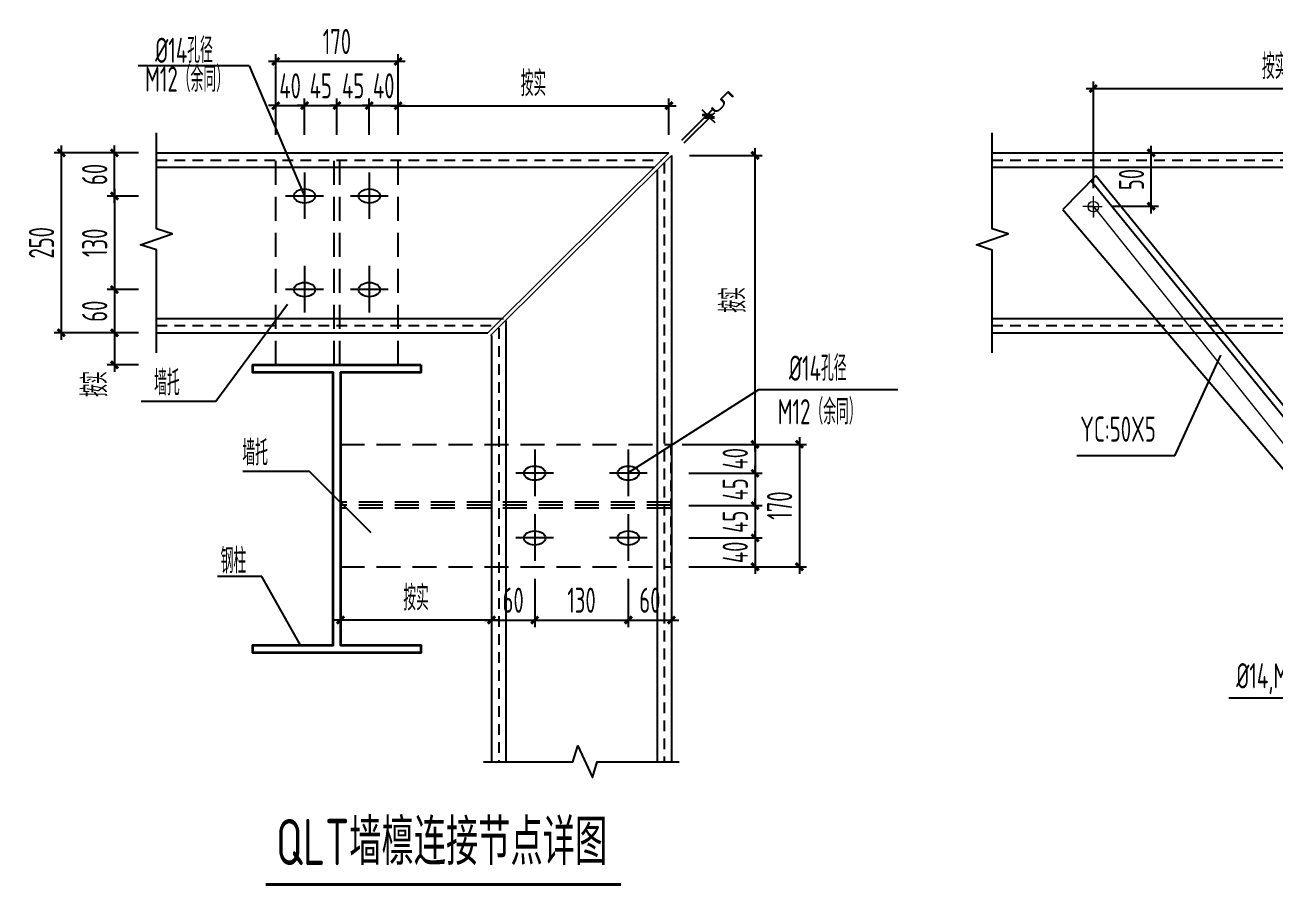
# Model space of a CAD drawing. Extents: x 447413 to 2975780, y -1432727 to 1301644.
# Drawn here: x 2367300 to 2393328, y -759806 to -741865 of the extents above; entities that cross this region are included whole.
import ezdxf
from ezdxf.enums import TextEntityAlignment as Align

# ---------------------------------------------------------------- set-up
doc = ezdxf.new("R2010")
doc.units = 0
doc.header["$LTSCALE"] = 1000
doc.header["$MEASUREMENT"] = 0
for name, pattern in [('HIDDEN', [7, 5, -2]), ('HIDDENX2', [0.75, 0.5, -0.25]), ('x', [5, 3, -2]), ('x1', [2.5, 1.5, -1])]:
    doc.linetypes.add(name, pattern=pattern)
for name, color, linetype in [('AXIS_DIM', 3, 'Continuous'), ('COLU_DE_NUM', 7, 'Continuous'), ('DIM', 3, 'Continuous'), ('PUB_TEXT', 7, 'Continuous'), ('THIN', 7, 'Continuous'), ('X', 2, 'x'), ('墙梁', 2, 'Continuous'), ('虚线', 1, 'HIDDEN'), ('螺栓', 15, 'Continuous')]:
    doc.layers.add(name, color=color, linetype=linetype)
for name, color, linetype, lineweight in [('柱', 51, 'Continuous', 18), ('细实线', 1, 'Continuous', 5), ('钢柱', 51, 'Continuous', 35)]:
    doc.layers.add(name, color=color, linetype=linetype, lineweight=lineweight)
doc.styles.add('TSSD_Dimension', font='sysz.shx', dxfattribs={"width": 0.7, "bigfont": 'syfs.shx'})
doc.styles.add('TSSD_Label', font='Tssdeng.shx', dxfattribs={"width": 0.7, "bigfont": 'hztxt.shx'})
doc.dimstyles.new('TSSD_10_150', dxfattribs={"dimtxt": 525, "dimasz": 150, "dimexe": 150, "dimexo": 375, "dimgap": 150, "dimtad": 1, "dimdec": 0, "dimlfac": 0.066667, "dimzin": 0, "dimdsep": 46, "dimtxsty": 'TSSD_Dimension', "dimblk": 'ARCHTICK', "dimblk1": 'ARCHTICK', "dimblk2": 'ARCHTICK', "dimcen": 0, "dimdle": 150, "dimclrt": 7, "dimadec": 0, "dimazin": 0, "dimtfac": 1, "dimtdec": 0, "dimtix": 1, "dimtmove": 2, "dimatfit": 3, "dimfxl": 0, "dimtolj": 1, "dimtzin": 0, "dimarcsym": 0})

# ---------------------------------------------------------------- blocks, each defined once
blk = doc.blocks.new('pppp')
at = {"layer": '螺栓', "lineweight": -3}
for p, q in [((0, -329), (0, 319)), ((263, 0), (-263, 0))]:
    blk.add_line(p, q, dxfattribs=at)
at = {"layer": '螺栓', "extrusion": (0, 0, -1)}
blk.add_ellipse((0, 0), major_axis=(-148, 0), ratio=0.666667, start_param=3.141593, end_param=9.424778, dxfattribs=at)
blk = doc.blocks.new('_ArchTick')
at = {"color": 0, "linetype": 'ByBlock', "const_width": 0.4}
blk.add_lwpolyline([(-0.5, -0.5), (0.5, 0.5)], dxfattribs=at)
blk = doc.blocks.new('*D72')
at = {"layer": 'Defpoints', "color": 0, "transparency": 16777216}
for p in [(2373125, -743546), (2372525, -744529), (2373125, -744529)]:
    blk.add_point(p, dxfattribs=at)
at = {"layer": 'DIM', "color": 0, "lineweight": -2, "transparency": 16777216}
for p, q in [((2372525, -743546), (2372375, -743546)), ((2372525, -744154), (2372525, -743396)), ((2372525, -743546), (2373125, -743546)), ((2373125, -744154), (2373125, -743396)), ((2373125, -743546), (2373275, -743546))]:
    blk.add_line(p, q, dxfattribs=at)
at = {"layer": 'DIM', "color": 0, "lineweight": -2, "transparency": 16777216, "xscale": 150, "yscale": 150, "zscale": 150}
blk.add_blockref('_ArchTick', (2372525, -743546), dxfattribs=at)
at = {"layer": 'DIM', "color": 0, "lineweight": -2, "transparency": 16777216, "xscale": 150, "yscale": 150, "zscale": 150, "rotation": 180}
blk.add_blockref('_ArchTick', (2373125, -743546), dxfattribs=at)
at = {"layer": 'DIM', "color": 7, "transparency": 16777216, "insert": (2372825, -743134), "char_height": 525, "attachment_point": 5, "style": 'TSSD_Dimension'}
blk.add_mtext('\\A1;40', dxfattribs=at)
blk = doc.blocks.new('*D73')
at = {"layer": 'Defpoints', "color": 0, "transparency": 16777216}
for p in [(2373800, -743546), (2373125, -744529), (2373800, -744529)]:
    blk.add_point(p, dxfattribs=at)
at = {"layer": 'DIM', "color": 0, "lineweight": -2, "transparency": 16777216}
for p, q in [((2373125, -743546), (2372975, -743546)), ((2373125, -744154), (2373125, -743396)), ((2373125, -743546), (2373800, -743546)), ((2373800, -744154), (2373800, -743396)), ((2373800, -743546), (2373950, -743546))]:
    blk.add_line(p, q, dxfattribs=at)
at = {"layer": 'DIM', "color": 0, "lineweight": -2, "transparency": 16777216, "xscale": 150, "yscale": 150, "zscale": 150}
blk.add_blockref('_ArchTick', (2373125, -743546), dxfattribs=at)
at = {"layer": 'DIM', "color": 0, "lineweight": -2, "transparency": 16777216, "xscale": 150, "yscale": 150, "zscale": 150, "rotation": 180}
blk.add_blockref('_ArchTick', (2373800, -743546), dxfattribs=at)
at = {"layer": 'DIM', "color": 7, "transparency": 16777216, "insert": (2373463, -743134), "char_height": 525, "attachment_point": 5, "style": 'TSSD_Dimension'}
blk.add_mtext('\\A1;45', dxfattribs=at)
blk = doc.blocks.new('*D74')
at = {"layer": 'Defpoints', "color": 0, "transparency": 16777216}
for p in [(2374475, -743546), (2373800, -744529), (2374475, -744529)]:
    blk.add_point(p, dxfattribs=at)
at = {"layer": 'DIM', "color": 0, "lineweight": -2, "transparency": 16777216}
for p, q in [((2373800, -743546), (2373650, -743546)), ((2373800, -744154), (2373800, -743396)), ((2373800, -743546), (2374475, -743546)), ((2374475, -744154), (2374475, -743396)), ((2374475, -743546), (2374625, -743546))]:
    blk.add_line(p, q, dxfattribs=at)
at = {"layer": 'DIM', "color": 0, "lineweight": -2, "transparency": 16777216, "xscale": 150, "yscale": 150, "zscale": 150}
blk.add_blockref('_ArchTick', (2373800, -743546), dxfattribs=at)
at = {"layer": 'DIM', "color": 0, "lineweight": -2, "transparency": 16777216, "xscale": 150, "yscale": 150, "zscale": 150, "rotation": 180}
blk.add_blockref('_ArchTick', (2374475, -743546), dxfattribs=at)
at = {"layer": 'DIM', "color": 7, "transparency": 16777216, "insert": (2374138, -743134), "char_height": 525, "attachment_point": 5, "style": 'TSSD_Dimension'}
blk.add_mtext('\\A1;45', dxfattribs=at)
blk = doc.blocks.new('*D75')
at = {"layer": 'Defpoints', "color": 0, "transparency": 16777216}
for p in [(2375075, -743546), (2374475, -744529), (2375075, -744529)]:
    blk.add_point(p, dxfattribs=at)
at = {"layer": 'DIM', "color": 0, "lineweight": -2, "transparency": 16777216}
for p, q in [((2374475, -743546), (2374325, -743546)), ((2374475, -744154), (2374475, -743396)), ((2374475, -743546), (2375075, -743546)), ((2375075, -744154), (2375075, -743396)), ((2375075, -743546), (2375225, -743546))]:
    blk.add_line(p, q, dxfattribs=at)
at = {"layer": 'DIM', "color": 0, "lineweight": -2, "transparency": 16777216, "xscale": 150, "yscale": 150, "zscale": 150}
blk.add_blockref('_ArchTick', (2374475, -743546), dxfattribs=at)
at = {"layer": 'DIM', "color": 0, "lineweight": -2, "transparency": 16777216, "xscale": 150, "yscale": 150, "zscale": 150, "rotation": 180}
blk.add_blockref('_ArchTick', (2375075, -743546), dxfattribs=at)
at = {"layer": 'DIM', "color": 7, "transparency": 16777216, "insert": (2374775, -743134), "char_height": 525, "attachment_point": 5, "style": 'TSSD_Dimension'}
blk.add_mtext('\\A1;40', dxfattribs=at)
blk = doc.blocks.new('*D76')
at = {"layer": 'Defpoints', "color": 0, "transparency": 16777216}
for p in [(2375075, -742622), (2372525, -744529), (2375075, -744529)]:
    blk.add_point(p, dxfattribs=at)
at = {"layer": 'DIM', "color": 0, "lineweight": -2, "transparency": 16777216}
for p, q in [((2372525, -744154), (2372525, -742472)), ((2375075, -744154), (2375075, -742472)), ((2372375, -742622), (2375225, -742622))]:
    blk.add_line(p, q, dxfattribs=at)
at = {"layer": 'DIM', "color": 0, "lineweight": -2, "transparency": 16777216, "xscale": 150, "yscale": 150, "zscale": 150, "rotation": 180}
blk.add_blockref('_ArchTick', (2372525, -742622), dxfattribs=at)
at = {"layer": 'DIM', "color": 0, "lineweight": -2, "transparency": 16777216, "xscale": 150, "yscale": 150, "zscale": 150}
blk.add_blockref('_ArchTick', (2375075, -742622), dxfattribs=at)
at = {"layer": 'DIM', "color": 7, "transparency": 16777216, "insert": (2373800, -742210), "char_height": 525, "attachment_point": 5, "style": 'TSSD_Dimension'}
blk.add_mtext('\\A1;170', dxfattribs=at)
blk = doc.blocks.new('*D86')
at = {"layer": 'Defpoints', "color": 0, "transparency": 16777216}
for p in [(2369164, -744529), (2370040, -744529), (2370040, -745429)]:
    blk.add_point(p, dxfattribs=at)
at = {"layer": 'DIM', "color": 0, "lineweight": -2, "transparency": 16777216}
for p, q in [((2369164, -745579), (2369164, -744379)), ((2369665, -744529), (2369014, -744529)), ((2369665, -745429), (2369014, -745429))]:
    blk.add_line(p, q, dxfattribs=at)
at = {"layer": 'DIM', "color": 0, "lineweight": -2, "transparency": 16777216, "xscale": 150, "yscale": 150, "zscale": 150}
for p, rotation in [((2369164, -744529), 90), ((2369164, -745429), 270)]:
    blk.add_blockref('_ArchTick', p, dxfattribs=dict(at, rotation=rotation))
at = {"layer": 'DIM', "color": 7, "transparency": 16777216, "insert": (2368752, -744979), "char_height": 525, "attachment_point": 5, "rotation": 90, "style": 'TSSD_Dimension'}
blk.add_mtext('\\A1;60', dxfattribs=at)
blk = doc.blocks.new('*D87')
at = {"layer": 'Defpoints', "color": 0, "transparency": 16777216}
for p in [(2370040, -745429), (2369164, -747379), (2370040, -747379)]:
    blk.add_point(p, dxfattribs=at)
at = {"layer": 'DIM', "color": 0, "lineweight": -2, "transparency": 16777216}
for p, q in [((2369665, -745429), (2369014, -745429)), ((2369164, -745279), (2369164, -747529)), ((2369665, -747379), (2369014, -747379))]:
    blk.add_line(p, q, dxfattribs=at)
at = {"layer": 'DIM', "color": 0, "lineweight": -2, "transparency": 16777216, "xscale": 150, "yscale": 150, "zscale": 150}
for p, rotation in [((2369164, -745429), 90), ((2369164, -747379), 270)]:
    blk.add_blockref('_ArchTick', p, dxfattribs=dict(at, rotation=rotation))
at = {"layer": 'DIM', "color": 7, "transparency": 16777216, "insert": (2368752, -746404), "char_height": 525, "attachment_point": 5, "rotation": 90, "style": 'TSSD_Dimension'}
blk.add_mtext('\\A1;130', dxfattribs=at)
blk = doc.blocks.new('*D88')
at = {"layer": 'Defpoints', "color": 0, "transparency": 16777216}
for p in [(2370040, -747379), (2369164, -748279), (2370040, -748279)]:
    blk.add_point(p, dxfattribs=at)
at = {"layer": 'DIM', "color": 0, "lineweight": -2, "transparency": 16777216}
for p, q in [((2369164, -747229), (2369164, -748429)), ((2369665, -747379), (2369014, -747379)), ((2369665, -748279), (2369014, -748279))]:
    blk.add_line(p, q, dxfattribs=at)
at = {"layer": 'DIM', "color": 0, "lineweight": -2, "transparency": 16777216, "xscale": 150, "yscale": 150, "zscale": 150}
for p, rotation in [((2369164, -747379), 90), ((2369164, -748279), 270)]:
    blk.add_blockref('_ArchTick', p, dxfattribs=dict(at, rotation=rotation))
at = {"layer": 'DIM', "color": 7, "transparency": 16777216, "insert": (2368752, -747829), "char_height": 525, "attachment_point": 5, "rotation": 90, "style": 'TSSD_Dimension'}
blk.add_mtext('\\A1;60', dxfattribs=at)
blk = doc.blocks.new('*D89')
at = {"layer": 'Defpoints', "color": 0, "transparency": 16777216}
for p in [(2370040, -748279), (2369164, -748945), (2370040, -748945)]:
    blk.add_point(p, dxfattribs=at)
at = {"layer": 'DIM', "color": 0, "lineweight": -2, "transparency": 16777216}
for p, q in [((2369665, -748279), (2369014, -748279)), ((2369164, -748129), (2369164, -749095)), ((2369665, -748945), (2369014, -748945))]:
    blk.add_line(p, q, dxfattribs=at)
at = {"layer": 'DIM', "color": 0, "lineweight": -2, "transparency": 16777216, "xscale": 150, "yscale": 150, "zscale": 150}
for p, rotation in [((2369164, -748279), 90), ((2369164, -748945), 270)]:
    blk.add_blockref('_ArchTick', p, dxfattribs=dict(at, rotation=rotation))
at = {"layer": 'DIM', "color": 7, "transparency": 16777216, "insert": (2368752, -749347), "char_height": 525, "attachment_point": 5, "rotation": 90, "style": 'TSSD_Dimension'}
blk.add_mtext('\\A1;按实', dxfattribs=at)
blk = doc.blocks.new('*D90')
at = {"layer": 'Defpoints', "color": 0, "transparency": 16777216}
for p in [(2370040, -744529), (2368057, -748279), (2370040, -748279)]:
    blk.add_point(p, dxfattribs=at)
at = {"layer": 'DIM', "color": 0, "lineweight": -2, "transparency": 16777216}
for p, q in [((2368057, -744379), (2368057, -748429)), ((2369665, -744529), (2367907, -744529)), ((2369665, -748279), (2367907, -748279))]:
    blk.add_line(p, q, dxfattribs=at)
at = {"layer": 'DIM', "color": 0, "lineweight": -2, "transparency": 16777216, "xscale": 150, "yscale": 150, "zscale": 150}
for p, rotation in [((2368057, -744529), 90), ((2368057, -748279), 270)]:
    blk.add_blockref('_ArchTick', p, dxfattribs=dict(at, rotation=rotation))
at = {"layer": 'DIM', "color": 7, "transparency": 16777216, "insert": (2367644, -746404), "char_height": 525, "attachment_point": 5, "rotation": 90, "style": 'TSSD_Dimension'}
blk.add_mtext('\\A1;250', dxfattribs=at)
blk = doc.blocks.new('*D91')
at = {"layer": 'Defpoints', "color": 0, "transparency": 16777216}
for p in [(2380757, -750604), (2380757, -751204), (2382514, -751204)]:
    blk.add_point(p, dxfattribs=at)
at = {"layer": 'DIM', "color": 0, "lineweight": -2, "transparency": 16777216}
for p, q in [((2381132, -750604), (2382664, -750604)), ((2382514, -750604), (2382514, -750454)), ((2382514, -750604), (2382514, -751204)), ((2381132, -751204), (2382664, -751204)), ((2382514, -751204), (2382514, -751354))]:
    blk.add_line(p, q, dxfattribs=at)
at = {"layer": 'DIM', "color": 0, "lineweight": -2, "transparency": 16777216, "xscale": 150, "yscale": 150, "zscale": 150}
for p, rotation in [((2382514, -750604), 270), ((2382514, -751204), 90)]:
    blk.add_blockref('_ArchTick', p, dxfattribs=dict(at, rotation=rotation))
at = {"layer": 'DIM', "color": 7, "transparency": 16777216, "insert": (2382101, -750904), "char_height": 525, "attachment_point": 5, "rotation": 90, "style": 'TSSD_Dimension'}
blk.add_mtext('\\A1;40', dxfattribs=at)
blk = doc.blocks.new('*D92')
at = {"layer": 'Defpoints', "color": 0, "transparency": 16777216}
for p in [(2380757, -751204), (2380757, -751879), (2382514, -751879)]:
    blk.add_point(p, dxfattribs=at)
at = {"layer": 'DIM', "color": 0, "lineweight": -2, "transparency": 16777216}
for p, q in [((2382514, -751204), (2382514, -751054)), ((2381132, -751204), (2382664, -751204)), ((2382514, -751204), (2382514, -751879)), ((2381132, -751879), (2382664, -751879)), ((2382514, -751879), (2382514, -752029))]:
    blk.add_line(p, q, dxfattribs=at)
at = {"layer": 'DIM', "color": 0, "lineweight": -2, "transparency": 16777216, "xscale": 150, "yscale": 150, "zscale": 150}
for p, rotation in [((2382514, -751204), 270), ((2382514, -751879), 90)]:
    blk.add_blockref('_ArchTick', p, dxfattribs=dict(at, rotation=rotation))
at = {"layer": 'DIM', "color": 7, "transparency": 16777216, "insert": (2382101, -751542), "char_height": 525, "attachment_point": 5, "rotation": 90, "style": 'TSSD_Dimension'}
blk.add_mtext('\\A1;45', dxfattribs=at)
blk = doc.blocks.new('*D93')
at = {"layer": 'Defpoints', "color": 0, "transparency": 16777216}
for p in [(2380757, -751879), (2380757, -752554), (2382514, -752554)]:
    blk.add_point(p, dxfattribs=at)
at = {"layer": 'DIM', "color": 0, "lineweight": -2, "transparency": 16777216}
for p, q in [((2381132, -751879), (2382664, -751879)), ((2382514, -751879), (2382514, -751729)), ((2382514, -751879), (2382514, -752554)), ((2381132, -752554), (2382664, -752554)), ((2382514, -752554), (2382514, -752704))]:
    blk.add_line(p, q, dxfattribs=at)
at = {"layer": 'DIM', "color": 0, "lineweight": -2, "transparency": 16777216, "xscale": 150, "yscale": 150, "zscale": 150}
for p, rotation in [((2382514, -751879), 270), ((2382514, -752554), 90)]:
    blk.add_blockref('_ArchTick', p, dxfattribs=dict(at, rotation=rotation))
at = {"layer": 'DIM', "color": 7, "transparency": 16777216, "insert": (2382101, -752217), "char_height": 525, "attachment_point": 5, "rotation": 90, "style": 'TSSD_Dimension'}
blk.add_mtext('\\A1;45', dxfattribs=at)
blk = doc.blocks.new('*D94')
at = {"layer": 'Defpoints', "color": 0, "transparency": 16777216}
for p in [(2380757, -752554), (2380757, -753154), (2382514, -753154)]:
    blk.add_point(p, dxfattribs=at)
at = {"layer": 'DIM', "color": 0, "lineweight": -2, "transparency": 16777216}
for p, q in [((2382514, -752554), (2382514, -752404)), ((2381132, -752554), (2382664, -752554)), ((2382514, -752554), (2382514, -753154)), ((2381132, -753154), (2382664, -753154)), ((2382514, -753154), (2382514, -753304))]:
    blk.add_line(p, q, dxfattribs=at)
at = {"layer": 'DIM', "color": 0, "lineweight": -2, "transparency": 16777216, "xscale": 150, "yscale": 150, "zscale": 150}
for p, rotation in [((2382514, -752554), 270), ((2382514, -753154), 90)]:
    blk.add_blockref('_ArchTick', p, dxfattribs=dict(at, rotation=rotation))
at = {"layer": 'DIM', "color": 7, "transparency": 16777216, "insert": (2382101, -752854), "char_height": 525, "attachment_point": 5, "rotation": 90, "style": 'TSSD_Dimension'}
blk.add_mtext('\\A1;40', dxfattribs=at)
blk = doc.blocks.new('*D95')
at = {"layer": 'Defpoints', "color": 0, "transparency": 16777216}
for p in [(2380757, -750604), (2380757, -753154), (2383438, -753154)]:
    blk.add_point(p, dxfattribs=at)
at = {"layer": 'DIM', "color": 0, "lineweight": -2, "transparency": 16777216}
for p, q in [((2381132, -750604), (2383588, -750604)), ((2383438, -750454), (2383438, -753304)), ((2381132, -753154), (2383588, -753154))]:
    blk.add_line(p, q, dxfattribs=at)
at = {"layer": 'DIM', "color": 0, "lineweight": -2, "transparency": 16777216, "xscale": 150, "yscale": 150, "zscale": 150}
for p, rotation in [((2383438, -750604), 90), ((2383438, -753154), 270)]:
    blk.add_blockref('_ArchTick', p, dxfattribs=dict(at, rotation=rotation))
at = {"layer": 'DIM', "color": 7, "transparency": 16777216, "insert": (2383025, -751879), "char_height": 525, "attachment_point": 5, "rotation": 90, "style": 'TSSD_Dimension'}
blk.add_mtext('\\A1;170', dxfattribs=at)
blk = doc.blocks.new('*D96')
at = {"layer": 'Defpoints', "color": 0, "transparency": 16777216}
for p in [(2380772, -744583), (2382514, -744583), (2380622, -750604)]:
    blk.add_point(p, dxfattribs=at)
at = {"layer": 'DIM', "color": 0, "lineweight": -2, "transparency": 16777216}
for p, q in [((2381147, -744583), (2382664, -744583)), ((2382514, -750754), (2382514, -744433)), ((2380997, -750604), (2382664, -750604))]:
    blk.add_line(p, q, dxfattribs=at)
at = {"layer": 'DIM', "color": 0, "lineweight": -2, "transparency": 16777216, "xscale": 150, "yscale": 150, "zscale": 150}
for p, rotation in [((2382514, -744583), 90), ((2382514, -750604), 270)]:
    blk.add_blockref('_ArchTick', p, dxfattribs=dict(at, rotation=rotation))
at = {"layer": 'DIM', "color": 7, "transparency": 16777216, "insert": (2382054, -747594), "char_height": 525, "attachment_point": 5, "rotation": 90, "style": 'TSSD_Dimension'}
blk.add_mtext('\\A1;按实', dxfattribs=at)
blk = doc.blocks.new('*D97')
at = {"layer": 'Defpoints', "color": 0, "transparency": 16777216}
for p in [(2380719, -743547), (2375075, -744529), (2380719, -744530)]:
    blk.add_point(p, dxfattribs=at)
at = {"layer": 'DIM', "color": 0, "lineweight": -2, "transparency": 16777216}
for p, q in [((2374925, -743547), (2380869, -743547)), ((2375075, -744154), (2375075, -743397)), ((2380719, -744155), (2380719, -743397))]:
    blk.add_line(p, q, dxfattribs=at)
at = {"layer": 'DIM', "color": 0, "lineweight": -2, "transparency": 16777216, "xscale": 150, "yscale": 150, "zscale": 150, "rotation": 180}
blk.add_blockref('_ArchTick', (2375075, -743547), dxfattribs=at)
at = {"layer": 'DIM', "color": 0, "lineweight": -2, "transparency": 16777216, "xscale": 150, "yscale": 150, "zscale": 150}
blk.add_blockref('_ArchTick', (2380719, -743547), dxfattribs=at)
at = {"layer": 'DIM', "color": 7, "transparency": 16777216, "insert": (2377897, -743087), "char_height": 525, "attachment_point": 5, "style": 'TSSD_Dimension'}
blk.add_mtext('\\A1;按实', dxfattribs=at)
blk = doc.blocks.new('*D98')
at = {"layer": 'Defpoints', "color": 0, "transparency": 16777216}
for p in [(2381567, -743794), (2380719, -744530), (2380772, -744583)]:
    blk.add_point(p, dxfattribs=at)
at = {"layer": 'DIM', "color": 0, "lineweight": -2, "transparency": 16777216}
for p, q in [((2381514, -743740), (2381408, -743634)), ((2380985, -744266), (2381620, -743635)), ((2381038, -744319), (2381673, -743688)), ((2381514, -743740), (2381567, -743794)), ((2381567, -743794), (2381673, -743900))]:
    blk.add_line(p, q, dxfattribs=at)
at = {"layer": 'DIM', "color": 0, "lineweight": -2, "transparency": 16777216, "xscale": 150, "yscale": 150, "zscale": 150}
for p, rotation in [((2381514, -743740), 314.8083830856521), ((2381567, -743794), 134.8083830856521)]:
    blk.add_blockref('_ArchTick', p, dxfattribs=dict(at, rotation=rotation))
at = {"layer": 'DIM', "color": 7, "transparency": 16777216, "insert": (2381833, -743476), "char_height": 525, "attachment_point": 5, "rotation": 314.8084, "style": 'TSSD_Dimension'}
blk.add_mtext('\\A1;5', dxfattribs=at)
blk = doc.blocks.new('*D99')
at = {"layer": 'Defpoints', "color": 0, "transparency": 16777216}
for p in [(2377022, -753154), (2377922, -753033), (2377922, -754264)]:
    blk.add_point(p, dxfattribs=at)
at = {"layer": 'DIM', "color": 0, "lineweight": -2, "transparency": 16777216}
for p, q in [((2377922, -753408), (2377922, -754414)), ((2377022, -753529), (2377022, -754414)), ((2376872, -754264), (2378072, -754264))]:
    blk.add_line(p, q, dxfattribs=at)
at = {"layer": 'DIM', "color": 0, "lineweight": -2, "transparency": 16777216, "xscale": 150, "yscale": 150, "zscale": 150, "rotation": 180}
blk.add_blockref('_ArchTick', (2377022, -754264), dxfattribs=at)
at = {"layer": 'DIM', "color": 0, "lineweight": -2, "transparency": 16777216, "xscale": 150, "yscale": 150, "zscale": 150}
blk.add_blockref('_ArchTick', (2377922, -754264), dxfattribs=at)
at = {"layer": 'DIM', "color": 7, "transparency": 16777216, "insert": (2377472, -753851), "char_height": 525, "attachment_point": 5, "style": 'TSSD_Dimension'}
blk.add_mtext('\\A1;60', dxfattribs=at)
blk = doc.blocks.new('*D100')
at = {"layer": 'Defpoints', "color": 0, "transparency": 16777216}
for p in [(2377922, -753033), (2379872, -753033), (2379872, -754264)]:
    blk.add_point(p, dxfattribs=at)
at = {"layer": 'DIM', "color": 0, "lineweight": -2, "transparency": 16777216}
for p, q in [((2377922, -753408), (2377922, -754414)), ((2379872, -753408), (2379872, -754414)), ((2377772, -754264), (2380022, -754264))]:
    blk.add_line(p, q, dxfattribs=at)
at = {"layer": 'DIM', "color": 0, "lineweight": -2, "transparency": 16777216, "xscale": 150, "yscale": 150, "zscale": 150, "rotation": 180}
blk.add_blockref('_ArchTick', (2377922, -754264), dxfattribs=at)
at = {"layer": 'DIM', "color": 0, "lineweight": -2, "transparency": 16777216, "xscale": 150, "yscale": 150, "zscale": 150}
blk.add_blockref('_ArchTick', (2379872, -754264), dxfattribs=at)
at = {"layer": 'DIM', "color": 7, "transparency": 16777216, "insert": (2378897, -753851), "char_height": 525, "attachment_point": 5, "style": 'TSSD_Dimension'}
blk.add_mtext('\\A1;130', dxfattribs=at)
blk = doc.blocks.new('*D101')
at = {"layer": 'Defpoints', "color": 0, "transparency": 16777216}
for p in [(2379872, -753033), (2380772, -753033), (2380772, -754264)]:
    blk.add_point(p, dxfattribs=at)
at = {"layer": 'DIM', "color": 0, "lineweight": -2, "transparency": 16777216}
for p, q in [((2379872, -753408), (2379872, -754414)), ((2380772, -753408), (2380772, -754414)), ((2379722, -754264), (2380922, -754264))]:
    blk.add_line(p, q, dxfattribs=at)
at = {"layer": 'DIM', "color": 0, "lineweight": -2, "transparency": 16777216, "xscale": 150, "yscale": 150, "zscale": 150, "rotation": 180}
blk.add_blockref('_ArchTick', (2379872, -754264), dxfattribs=at)
at = {"layer": 'DIM', "color": 0, "lineweight": -2, "transparency": 16777216, "xscale": 150, "yscale": 150, "zscale": 150}
blk.add_blockref('_ArchTick', (2380772, -754264), dxfattribs=at)
at = {"layer": 'DIM', "color": 7, "transparency": 16777216, "insert": (2380322, -753851), "char_height": 525, "attachment_point": 5, "style": 'TSSD_Dimension'}
blk.add_mtext('\\A1;60', dxfattribs=at)
blk = doc.blocks.new('*D102')
at = {"layer": 'Defpoints', "color": 0, "transparency": 16777216}
for p in [(2373875, -753154), (2377022, -753154), (2373875, -754264)]:
    blk.add_point(p, dxfattribs=at)
at = {"layer": 'DIM', "color": 0, "lineweight": -2, "transparency": 16777216}
for p, q in [((2373875, -753529), (2373875, -754414)), ((2377022, -753529), (2377022, -754414)), ((2377172, -754264), (2373725, -754264))]:
    blk.add_line(p, q, dxfattribs=at)
at = {"layer": 'DIM', "color": 0, "lineweight": -2, "transparency": 16777216, "xscale": 150, "yscale": 150, "zscale": 150, "rotation": 180}
blk.add_blockref('_ArchTick', (2373875, -754264), dxfattribs=at)
at = {"layer": 'DIM', "color": 0, "lineweight": -2, "transparency": 16777216, "xscale": 150, "yscale": 150, "zscale": 150}
blk.add_blockref('_ArchTick', (2377022, -754264), dxfattribs=at)
at = {"layer": 'DIM', "color": 7, "transparency": 16777216, "insert": (2375449, -753804), "char_height": 525, "attachment_point": 5, "style": 'TSSD_Dimension'}
blk.add_mtext('\\A1;按实', dxfattribs=at)
blk = doc.blocks.new('*D104')
at = {"layer": 'AXIS_DIM', "color": 0, "lineweight": -2, "transparency": 16777216}
for p, q in [((2390769, -745791), (2390769, -744380)), ((2389919, -744530), (2390919, -744530)), ((2389938, -745641), (2390919, -745641))]:
    blk.add_line(p, q, dxfattribs=at)
at = {"layer": 'Defpoints', "color": 0, "transparency": 16777216}
for p in [(2389544, -744530), (2390769, -744530), (2389563, -745641)]:
    blk.add_point(p, dxfattribs=at)
at = {"layer": 'AXIS_DIM', "color": 0, "lineweight": -2, "transparency": 16777216, "xscale": 150, "yscale": 150, "zscale": 150}
for p, rotation in [((2390769, -744530), 90), ((2390769, -745641), 270)]:
    blk.add_blockref('_ArchTick', p, dxfattribs=dict(at, rotation=rotation))
at = {"layer": 'AXIS_DIM', "color": 7, "transparency": 16777216, "insert": (2390357, -745085), "char_height": 525, "attachment_point": 5, "rotation": 90, "style": 'TSSD_Dimension'}
blk.add_mtext('\\A1;50', dxfattribs=at)
blk = doc.blocks.new('*D105')
at = {"layer": 'Defpoints', "color": 0, "transparency": 16777216}
for p in [(2397120, -743190), (2389563, -745641), (2397120, -754505)]:
    blk.add_point(p, dxfattribs=at)
at = {"layer": 'DIM', "color": 0, "lineweight": -2, "transparency": 16777216}
for p, q in [((2389563, -745266), (2389563, -743040)), ((2397120, -754130), (2397120, -743040)), ((2389413, -743190), (2397270, -743190))]:
    blk.add_line(p, q, dxfattribs=at)
at = {"layer": 'DIM', "color": 0, "lineweight": -2, "transparency": 16777216, "xscale": 150, "yscale": 150, "zscale": 150, "rotation": 180}
blk.add_blockref('_ArchTick', (2389563, -743190), dxfattribs=at)
at = {"layer": 'DIM', "color": 0, "lineweight": -2, "transparency": 16777216, "xscale": 150, "yscale": 150, "zscale": 150}
blk.add_blockref('_ArchTick', (2397120, -743190), dxfattribs=at)
at = {"layer": 'DIM', "color": 7, "transparency": 16777216, "insert": (2393342, -742730), "char_height": 525, "attachment_point": 5, "style": 'TSSD_Dimension'}
blk.add_mtext('\\A1;按实', dxfattribs=at)
blk = doc.blocks.new('*D106')
at = {"layer": 'Defpoints', "color": 0, "transparency": 16777216}
for p in [(2389563, -745651), (2397045, -749105), (2396333, -751879), (2396105, -753816), (2397045, -754785)]:
    blk.add_point(p, dxfattribs=at)
at = {"layer": 'DIM', "color": 0, "lineweight": -2, "transparency": 16777216}
blk.add_arc((2397045, -754989), 3191, 90, 128.7006, dxfattribs=at)
at = {"layer": 'DIM', "color": 0, "lineweight": -2, "transparency": 16777216, "xscale": 150, "yscale": 150, "zscale": 150}
blk.add_blockref('_ArchTick', (2397045, -751798), dxfattribs=at)
at = {"layer": 'DIM', "color": 0, "lineweight": -2, "transparency": 16777216, "xscale": 150, "yscale": 150, "zscale": 150, "rotation": 218.7006011372283}
blk.add_blockref('_ArchTick', (2395050, -752499), dxfattribs=at)
at = {"layer": 'DIM', "color": 7, "transparency": 16777216, "insert": (2395851, -751590), "char_height": 525, "attachment_point": 5, "rotation": 19.3503, "style": 'TSSD_Dimension'}
blk.add_mtext('\\A1;45%%D', dxfattribs=at)

msp = doc.modelspace()

# ---------------------------------------------------------------- linework, layer by layer
for p, q in [((2389618.1, -745010.3, 126000), (2388924.1, -745707.6, 126000)), ((2396746.4, -753990.1, 126000), (2389518.4, -745119.8, 126000)), ((2396847.8, -753882.5, 126000), (2389618.1, -745010.3, 126000)), ((2388924.1, -745707.6, 126000), (2396329.2, -754432.6, 126000))]:
    msp.add_line(p, q)
at = {"layer": 'AXIS_DIM'}
for p, q in [((2391261.5, -750842, 126000), (2392218.7, -748741.7, 126000)), ((2391261.5, -750842, 126000), (2389222.2, -750842, 126000)), ((2392388.5, -755886.3, 126000), (2394520.9, -755886.3, 126000))]:
    msp.add_line(p, q, dxfattribs=at)
at = {"layer": 'COLU_DE_NUM', "const_width": 62.5, "elevation": 126000}
msp.add_lwpolyline([(2372316.6, -759775.1), (2379720.4, -759775.1)], dxfattribs=at)
at = {"layer": 'DIM'}
for p, q in [((2371970.7, -742715.2, 126000), (2369656, -742715.2, 126000)), ((2371970.7, -742715.2, 126000), (2373125.1, -745430.3, 126000)), ((2372768.1, -747686.1, 126000), (2371274.6, -749713.2, 126000)), ((2382586.4, -749464.5, 126000), (2379872.1, -751196.5, 126000)), ((2385491.4, -749464.5, 126000), (2382586.4, -749464.5, 126000)), ((2371274.6, -749713.2, 126000), (2369721.8, -749713.2, 126000)), ((2373231.9, -751169.3, 126000), (2371835.9, -751169.3, 126000)), ((2374512.3, -752446.6, 126000), (2373231.9, -751169.3, 126000)), ((2372237.1, -753353.9, 126000), (2371313.9, -753353.9, 126000)), ((2373042.7, -754785.4, 126000), (2372237.1, -753353.9, 126000))]:
    msp.add_line(p, q, dxfattribs=at)
at = {"layer": 'THIN', "elevation": 126000}
for points in [[(2370039.7, -748699), (2370039.7, -746553.5), (2369709.7, -746448.5), (2370369.7, -746218.8), (2370039.7, -746113.8), (2370039.7, -744109)], [(2387455, -748699.5), (2387455, -746554), (2387125, -746449), (2387785, -746219.3), (2387455, -746114.3), (2387455, -744109.5)], [(2376857, -757218.5), (2378718.3, -757218.5), (2378823.3, -756888.5), (2379124.8, -757548.5), (2379225.3, -757218.5), (2380929.9, -757218.5)]]:
    msp.add_lwpolyline(points, dxfattribs=at)
at = {"layer": 'X', "color": 8, "linetype": 'x1', "ltscale": 0.15}
for p, q in [((2370039.7, -744679, 126000), (2380569, -744680, 126000)), ((2380622.1, -744733.1, 126000), (2380622.1, -757218.5, 126000)), ((2387455, -744679.5, 126000), (2406785.1, -744680.7, 126000)), ((2370039.7, -748129, 126000), (2377119, -748130, 126000)), ((2377172.1, -748183.1, 126000), (2377172.1, -757218.5, 126000)), ((2387455, -748129.5, 126000), (2406785.1, -748131, 126000)), ((2380757.1, -750604, 126000), (2380757.1, -753154, 126000))]:
    msp.add_line(p, q, dxfattribs=at)
at = {"layer": '墙梁', "ltscale": 0.2}
for p, q in [((2370039.7, -744529, 126000), (2380719, -744530, 126000)), ((2380772.1, -744583.1, 126000), (2380772.1, -757218.5, 126000)), ((2387455, -744529.5, 126000), (2406785.1, -744530.7, 126000)), ((2370039.7, -744829, 126000), (2380419, -744830, 126000)), ((2380472.1, -744883.1, 126000), (2380472.1, -757218.5, 126000)), ((2387455, -744829.5, 126000), (2406785.1, -744830.7, 126000)), ((2370039.7, -747979, 126000), (2377269, -747980, 126000)), ((2377322.1, -748033.1, 126000), (2377322.1, -757218.5, 126000)), ((2387455, -747979.5, 126000), (2406785.1, -747981, 126000)), ((2370039.7, -748279, 126000), (2376944, -748280, 126000)), ((2387455, -748279.5, 126000), (2406785.1, -748281, 126000)), ((2377022.1, -748333.1, 126000), (2377022.1, -757218.5, 126000))]:
    msp.add_line(p, q, dxfattribs=at)
at = {"layer": '柱'}
for p, q in [((2376944, -748280, 126000), (2380719, -744530, 126000)), ((2376997.1, -748333.1, 126000), (2380772.1, -744583.1, 126000))]:
    msp.add_line(p, q, dxfattribs=at)
at = {"layer": '细实线'}
for p, q in [((2389563, -745650.5, 126000), (2389563, -745429.8, 126000)), ((2389563, -745650.5, 126000), (2389342.3, -745650.5, 126000)), ((2389466, -745650.5, 126000), (2389746, -745650.5, 126000)), ((2389563, -745650.5, 126000), (2389485.7, -745650.5, 126000)), ((2389563, -745689.1, 126000), (2389563, -745611.9, 126000)), ((2389563, -745874.2, 126000), (2389563, -745640.9, 126000)), ((2389563, -745650.5, 126000), (2389728.5, -745650.5, 126000)), ((2389563, -745650.5, 126000), (2389563, -745727.8, 126000)), ((2389563, -745650.5, 126000), (2389563, -745871.2, 126000)), ((2389563, -745650.5, 126000), (2396104.7, -753815.7, 126000))]:
    msp.add_line(p, q, dxfattribs=at)
msp.add_circle((2389563, -745650.5, 126000), 110.4, dxfattribs=at)
at = {"layer": '虚线', "linetype": 'HIDDENX2'}
for p, q in [((2372525.1, -748945.4, 126000), (2372525.1, -744529, 126000)), ((2372525.1, -744529, 126000), (2375075.1, -744529, 126000)), ((2373740.1, -748945.4, 126000), (2373740.1, -744529, 126000)), ((2373860.1, -748945.4, 126000), (2373860.1, -744529, 126000)), ((2375075.1, -748945.4, 126000), (2375075.1, -744529, 126000)), ((2373875.1, -750604, 126000), (2380757.1, -750604, 126000)), ((2380757.1, -751811.5, 126000), (2373875.1, -751811.5, 126000)), ((2380757.1, -751871.5, 126000), (2373875.1, -751871.5, 126000)), ((2380757.1, -751931.5, 126000), (2373875.1, -751931.5, 126000)), ((2373875.1, -753154, 126000), (2380757.1, -753154, 126000))]:
    msp.add_line(p, q, dxfattribs=at)
at = {"layer": '钢柱', "elevation": 126000}
msp.add_lwpolyline([(2375550.1, -748945.4), (2375550.1, -749105.4), (2373875.1, -749105.4), (2373875.1, -754785.4), (2375550.1, -754785.4), (2375550.1, -754945.4), (2372050.1, -754945.4), (2372050.1, -754785.4), (2373725.1, -754785.4), (2373725.1, -749105.4), (2372050.1, -749105.4), (2372050.1, -748945.4)], close=True, dxfattribs=at)

# ---------------------------------------------------------------- block references
at = {"layer": 'X', "color": 8, "linetype": 'x1', "ltscale": 0.15, "xscale": -1.5, "yscale": 1.5, "zscale": 1.5, "rotation": 180}
msp.add_blockref('pppp', (2374475.1, -745429, 126000), dxfattribs=at)
at = {"layer": '墙梁', "xscale": -1.5, "yscale": 1.5, "zscale": 1.5, "rotation": 180}
for p in [(2373125.1, -745429, 126000), (2373125.1, -747379, 126000), (2374475.1, -747379, 126000), (2377922.1, -751204, 126000), (2379872.1, -751204, 126000), (2377922.1, -752554, 126000), (2379872.1, -752554, 126000)]:
    msp.add_blockref('pppp', p, dxfattribs=at)

# ---------------------------------------------------------------- texts
at = {"layer": 'COLU_DE_NUM', "style": 'TSSD_Label', "width": 0.7}
msp.add_text('QLT墙檩连接节点详图', height=960, dxfattribs=at).set_placement((2375982, -758837.6, 126000), align=Align.MIDDLE)
at = {"layer": 'PUB_TEXT', "style": 'TSSD_Dimension', "width": 0.705882}
for s, p in [('%%C14孔径', (2370011.8, -742655.1, 126000)), ('M12（余同）', (2369801.8, -743254.8, 126000)), ('%%C14孔径', (2383218.2, -749279.9, 126000)), ('墙托', (2369990.9, -749585.5, 126000)), ('M12（余同）', (2382985.6, -750185.5, 126000)), ('YC:50X5', (2389290.5, -750548.5, 126000)), ('墙托', (2371829.2, -751044.4, 126000)), ('钢柱', (2371376.8, -753294.5, 126000)), ('%%C14,M12', (2392539.7, -755687.8, 126000))]:
    msp.add_text(s, height=525, dxfattribs=at).set_placement(p)

# ---------------------------------------------------------------- dimensions: what is measured, and where the dimension line sits
at = {"layer": 'AXIS_DIM'}
dim = msp.add_linear_dim(base=(2390769.2, -744529.6, 126000), p1=(2389563, -745640.9, 126000), p2=(2389543.7, -744529.6, 126000), angle=90, text='50', dimstyle='TSSD_10_150', dxfattribs=at)
dim.commit()
dim.dimension.update_dxf_attribs({"geometry": '*D104', "text_midpoint": (2390356.7, -745085.3, 126000)})
at = {"layer": 'DIM'}
for base, p1, p2, picture, middle in [((2375075.1, -742622.1, 126000), (2372525.1, -744529, 126000), (2375075.1, -744529, 126000), '*D76', (2373800.1, -742209.6, 126000)), ((2373125.1, -743546.2, 126000), (2372525.1, -744529, 126000), (2373125.1, -744529, 126000), '*D72', (2372825.1, -743133.7, 126000)), ((2373800.1, -743546.2, 126000), (2373125.1, -744529, 126000), (2373800.1, -744529, 126000), '*D73', (2373462.6, -743133.7, 126000)), ((2374475.1, -743546.2, 126000), (2373800.1, -744529, 126000), (2374475.1, -744529, 126000), '*D74', (2374137.6, -743133.7, 126000)), ((2375075.1, -743546.2, 126000), (2374475.1, -744529, 126000), (2375075.1, -744529, 126000), '*D75', (2374775.1, -743133.7, 126000)), ((2377922.1, -754263.8, 126000), (2377022.1, -753154, 126000), (2377922.1, -753033, 126000), '*D99', (2377472.1, -753851.3, 126000)), ((2379872.1, -754263.8, 126000), (2377922.1, -753033, 126000), (2379872.1, -753033, 126000), '*D100', (2378897.1, -753851.3, 126000)), ((2380772.1, -754263.8, 126000), (2379872.1, -753033, 126000), (2380772.1, -753033, 126000), '*D101', (2380322.1, -753851.3, 126000))]:
    dim = msp.add_linear_dim(base=base, p1=p1, p2=p2, dimstyle='TSSD_10_150', dxfattribs=at)
    dim.commit()
    dim.dimension.update_dxf_attribs({"geometry": picture, "text_midpoint": middle})
for base, p1, p2, picture, middle in [((2397120.1, -743189.6, 126000), (2389563, -745640.9, 126000), (2397120.1, -754504.5, 126000), '*D105', (2393341.5, -742729.6, 126000)), ((2380719, -743547.2, 126000), (2375075.1, -744529, 126000), (2380719, -744530, 126000), '*D97', (2377897.1, -743087.2, 126000)), ((2373875.1, -754263.8, 126000), (2377022.1, -753154, 126000), (2373875.1, -753154, 126000), '*D102', (2375448.6, -753803.8, 126000))]:
    dim = msp.add_linear_dim(base=base, p1=p1, p2=p2, text='按实', dimstyle='TSSD_10_150', dxfattribs=at)
    dim.commit()
    dim.dimension.update_dxf_attribs({"geometry": picture, "text_midpoint": middle})
dim = msp.add_aligned_dim(p1=(2380719, -744530, 126000), p2=(2380771.9, -744583.2, 126000), distance=1120.5, dimstyle='TSSD_10_150', dxfattribs=at)
dim.commit()
dim.dimension.update_dxf_attribs({"geometry": '*D98', "text_midpoint": (2381833.1, -743476.3, 126000)})
for base, p1, p2, angle, picture, middle in [((2368056.6, -748279, 126000), (2370039.7, -744529, 126000), (2370039.7, -748279, 126000), 90, '*D90', (2367644.1, -746404, 126000)), ((2369164.4, -744529, 126000), (2370039.7, -745429, 126000), (2370039.7, -744529, 126000), 90, '*D86', (2368751.9, -744979, 126000)), ((2369164.4, -747379, 126000), (2370039.7, -745429, 126000), (2370039.7, -747379, 126000), 90, '*D87', (2368751.9, -746404, 126000)), ((2369164.4, -748279, 126000), (2370039.7, -747379, 126000), (2370039.7, -748279, 126000), 90, '*D88', (2368751.9, -747829, 126000)), ((2382513.9, -751204, 126000), (2380757.1, -750604, 126000), (2380757.1, -751204, 126000), 270, '*D91', (2382101.4, -750904, 126000)), ((2383437.9, -753154, 126000), (2380757.1, -750604, 126000), (2380757.1, -753154, 126000), 270, '*D95', (2383025.4, -751879, 126000)), ((2382513.9, -751879, 126000), (2380757.1, -751204, 126000), (2380757.1, -751879, 126000), 270, '*D92', (2382101.4, -751541.5, 126000)), ((2382513.9, -752554, 126000), (2380757.1, -751879, 126000), (2380757.1, -752554, 126000), 270, '*D93', (2382101.4, -752216.5, 126000)), ((2382513.9, -753154, 126000), (2380757.1, -752554, 126000), (2380757.1, -753154, 126000), 270, '*D94', (2382101.4, -752854, 126000))]:
    dim = msp.add_linear_dim(base=base, p1=p1, p2=p2, angle=angle, dimstyle='TSSD_10_150', dxfattribs=at)
    dim.commit()
    dim.dimension.update_dxf_attribs({"geometry": picture, "text_midpoint": middle})
dim = msp.add_linear_dim(base=(2382513.9, -744583.2, 126000), p1=(2380622.1, -750604, 126000), p2=(2380771.9, -744583.2, 126000), angle=90, text='按实', dimstyle='TSSD_10_150', dxfattribs=at)
dim.commit()
dim.dimension.update_dxf_attribs({"geometry": '*D96', "text_midpoint": (2382053.9, -747593.6, 126000)})
dim = msp.add_angular_dim_2l(base=(2396332.7, -751879), line1=((2397045.1, -754785.4, 126000), (2397045.1, -749105.4, 126000)), line2=((2389563, -745650.5, 126000), (2396104.7, -753815.7, 126000)), text='45%%D', dimstyle='TSSD_10_150', dxfattribs=at)
dim.commit()
dim.dimension.update_dxf_attribs({"geometry": '*D106', "text_midpoint": (2395851.1, -751589.5, 126000)})
dim = msp.add_linear_dim(base=(2369164.4, -748945.4, 126000), p1=(2370039.7, -748279, 126000), p2=(2370039.7, -748945.4, 126000), angle=90, text='按实', dimstyle='TSSD_10_150', dxfattribs=at)
dim.commit()
dim.dimension.update_dxf_attribs({"geometry": '*D89', "text_midpoint": (2368751.9, -749346.8, 126000), "dimtype": 128})

doc.saveas('drawing.dxf')
